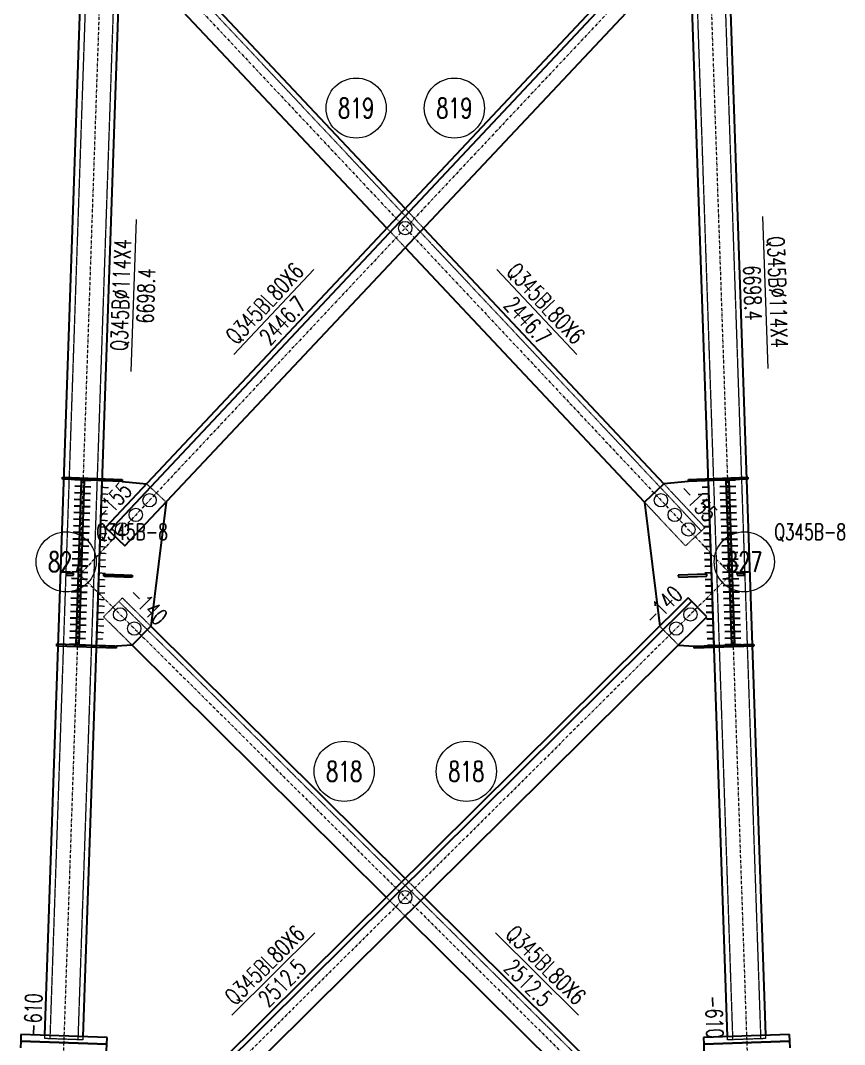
# Model space of a CAD drawing. Extents: x 4047 to 43290, y -150151 to -101862.
# Drawn here: x 39713 to 42181, y -115838 to -112772 of the extents above; entities that cross this region are included whole.
import ezdxf
from ezdxf.enums import TextEntityAlignment as Align

# ---------------------------------------------------------------- set-up
doc = ezdxf.new("R2010")
doc.units = 0
doc.header["$MEASUREMENT"] = 0
doc.linetypes.add('Dash', pattern=[2.75, 2, -0.75])
doc.linetypes.add('DashDot', pattern=[15.6, 9, -3, 0.6, -3])
doc.layers.get('0').update_dxf_attribs({"linetype": 'CONTINUOUS', "lineweight": 25})
doc.styles.get("Standard").update_dxf_attribs({"font": 'simplex.shx', "width": 0.7, "height": 3, "bigfont": 'gbhzfs.shx'})

# ---------------------------------------------------------------- blocks, each defined once
blk = doc.blocks.new('M20X45S')
at = {"color": 3, "linetype": 'Continuous', "lineweight": 13}
blk.add_circle((0, 0), 1, dxfattribs=at)

msp = doc.modelspace()

# ---------------------------------------------------------------- linework, layer by layer
at = {"color": 1, "linetype": 'Dash', "lineweight": 20}
for p, q in [((40030.27373, -109126.14413), (39800.69837, -115820.56366)), ((40114.22438, -109129.0231), (39884.64902, -115823.44263)), ((41616.56437, -109129.0231), (41846.13973, -115823.44263)), ((41700.51502, -109126.14413), (41930.09038, -115820.56366)), ((40076.55572, -112517.81056), (41752.43984, -114300.41385)), ((40865.39438, -113334.98289), (40920.29574, -113393.38034)), ((40865.39438, -113451.77778), (40810.49301, -113393.38034)), ((39957.06304, -114149.50656), (39977.05129, -114150.19203)), ((39957.06304, -114149.50656), (40016.92142, -114151.55932)), ((41773.72572, -114149.50656), (41713.86156, -114151.55952)), ((39956.38655, -114169.23298), (39976.3748, -114169.91844)), ((40090.71329, -114158.99515), (40148.99963, -114213.79206)), ((41640.07547, -114158.99515), (41763.36853, -114290.13943)), ((39955.03357, -114208.68581), (39975.02182, -114209.37127)), ((39955.71006, -114188.95939), (39975.69831, -114189.64486)), ((41705.08218, -114344.93634), (41581.78912, -114213.79206)), ((39954.35708, -114228.41222), (39974.34533, -114229.09769)), ((39953.00411, -114267.86505), (39972.99236, -114268.55052)), ((39953.68059, -114248.13864), (39973.66884, -114248.8241)), ((39951.65113, -114307.31788), (39971.63938, -114308.00335)), ((39952.32762, -114287.59147), (39972.31587, -114288.27693)), ((41763.36853, -114290.13943), (41705.08218, -114344.93634)), ((39950.97464, -114327.0443), (39970.96289, -114327.72976)), ((39949.62166, -114366.49713), (39969.60991, -114367.18259)), ((39950.29815, -114346.77071), (39970.2864, -114347.45618)), ((39948.94517, -114386.22354), (39968.93342, -114386.90901)), ((39947.5922, -114425.67637), (39967.58045, -114426.36184)), ((39948.26869, -114405.94996), (39968.25694, -114406.63542)), ((39962.31446, -114429.93231), (39962.10882, -114435.92879)), ((40047.35403, -114432.84862), (39962.31446, -114429.93231)), ((41768.4743, -114429.93231), (41683.43473, -114432.84862)), ((41768.67994, -114435.92879), (41768.4743, -114429.93231)), ((39946.91571, -114445.40278), (39966.90396, -114446.08825)), ((39962.10882, -114435.92879), (40047.14839, -114438.84509)), ((40047.14839, -114438.84509), (40047.35403, -114432.84862)), ((41683.43473, -114432.84862), (41683.64037, -114438.84509)), ((41683.64037, -114438.84509), (41768.67994, -114435.92879)), ((39945.56273, -114484.85561), (39965.55098, -114485.54108)), ((39946.23922, -114465.1292), (39966.22747, -114465.81467)), ((39944.88624, -114504.58203), (39964.87449, -114505.2675)), ((39961.65692, -114557.43874), (40017.97936, -114500.62517)), ((40007.4189, -114511.27771), (41791.69035, -116280.12472)), ((40017.97936, -114500.62517), (40103.19972, -114585.10883)), ((39943.53326, -114544.03486), (39963.52151, -114544.72033)), ((39944.20975, -114524.30844), (39964.198, -114524.99391)), ((39942.18029, -114583.48769), (39962.16854, -114584.17316)), ((39942.85678, -114563.76127), (39962.84503, -114564.44674)), ((40046.87728, -114641.92241), (39961.65692, -114557.43874)), ((39941.5038, -114603.2141), (39961.49205, -114603.89957)), ((41627.58903, -114585.10883), (41683.91148, -114641.92241)), ((39940.15082, -114642.66693), (39960.13907, -114643.3524)), ((40000.0092, -114644.71969), (39940.15082, -114642.66693)), ((39940.82731, -114622.94052), (39960.81556, -114623.62599)), ((41730.77377, -114644.71989), (41790.63793, -114642.66693)), ((40865.39438, -115340.71456), (40922.2101, -115397.03913)), ((40865.39438, -115453.36369), (40808.57866, -115397.03913)), ((39785.70719, -115820.04956), (39786.04992, -115810.05544)), ((39899.64021, -115823.95673), (39785.70719, -115820.04956)), ((39899.98294, -115813.9626), (39899.64021, -115823.95673)), ((41831.14855, -115823.95673), (41830.80581, -115813.9626)), ((41945.08157, -115820.04956), (41831.14855, -115823.95673)), ((41944.73884, -115810.05544), (41945.08157, -115820.04956))]:
    msp.add_line(p, q, dxfattribs=at)
at = {"color": 2, "linetype": 'DashDot', "lineweight": 15}
for p, q in [((40072.24906, -109127.58361), (39821.76693, -116431.64477)), ((41658.5397, -109127.58361), (41909.02183, -116431.64477)), ((41771.76693, -112429.29059), (39890.39438, -114430.46768)), ((39959.02183, -112429.29059), (41840.39438, -114430.46768)), ((41840.39438, -114430.46768), (39821.76693, -116431.64477)), ((39890.39438, -114430.46768), (41909.02183, -116431.64477))]:
    msp.add_line(p, q, dxfattribs=at)
at = {"color": 7, "linetype": 'Continuous', "lineweight": 30}
for p, q in [((41654.23304, -112517.81056), (39978.34892, -114300.41385)), ((39896.03188, -114147.41359), (39876.04365, -114146.72812)), ((39904.02718, -114147.68777), (39924.01541, -114148.37324)), ((41773.72572, -114149.50656), (41753.73747, -114150.19203)), ((41826.76158, -114147.68777), (41806.77334, -114148.37324)), ((41834.75687, -114147.41359), (41854.74511, -114146.72812)), ((39895.35539, -114167.14), (39875.36716, -114166.45453)), ((39903.35069, -114167.41419), (39923.33893, -114168.09966)), ((41774.40221, -114169.23298), (41754.41396, -114169.91844)), ((41827.43807, -114167.41419), (41807.44983, -114168.09966)), ((41835.43336, -114167.14), (41855.4216, -114166.45453)), ((39894.00242, -114206.59283), (39874.01418, -114205.90736)), ((39894.67891, -114186.86642), (39874.69067, -114186.18095)), ((39901.99771, -114206.86702), (39921.98595, -114207.55249)), ((39902.6742, -114187.1406), (39922.66244, -114187.82607)), ((41775.0787, -114188.95939), (41755.09045, -114189.64486)), ((41775.75518, -114208.68581), (41755.76693, -114209.37127)), ((41828.11456, -114187.1406), (41808.12632, -114187.82607)), ((41828.79105, -114206.86702), (41808.80281, -114207.55249)), ((41836.10985, -114186.86642), (41856.09809, -114186.18095)), ((41836.78634, -114206.59283), (41856.77458, -114205.90736)), ((39892.64944, -114246.04566), (39872.6612, -114245.36019)), ((39893.32593, -114226.31925), (39873.33769, -114225.63378)), ((39901.32122, -114226.59343), (39921.30946, -114227.2789)), ((41776.43167, -114228.41222), (41756.44342, -114229.09769)), ((41829.46753, -114226.59343), (41809.4793, -114227.2789)), ((41837.46283, -114226.31925), (41857.45106, -114225.63378)), ((41838.13932, -114246.04566), (41858.12755, -114245.36019)), ((39891.97295, -114265.77208), (39871.98472, -114265.08661)), ((39899.96825, -114266.04626), (39919.95648, -114266.73173)), ((39900.64473, -114246.31985), (39920.63297, -114247.00532)), ((41777.10816, -114248.13864), (41757.11991, -114248.8241)), ((41777.78465, -114267.86505), (41757.7964, -114268.55052)), ((41830.14402, -114246.31985), (41810.15579, -114247.00532)), ((41830.82051, -114266.04626), (41810.83227, -114266.73173)), ((41838.81581, -114265.77208), (41858.80404, -114265.08661)), ((39890.61997, -114305.22491), (39870.63174, -114304.53944)), ((39891.29646, -114285.49849), (39871.30823, -114284.81302)), ((39898.61527, -114305.49909), (39918.6035, -114306.18456)), ((39899.29176, -114285.77268), (39919.27999, -114286.45815)), ((41778.46114, -114287.59147), (41758.47289, -114288.27693)), ((41779.13763, -114307.31788), (41759.14938, -114308.00335)), ((41831.497, -114285.77268), (41811.50876, -114286.45815)), ((41832.17349, -114305.49909), (41812.18525, -114306.18456)), ((41839.49229, -114285.49849), (41859.48053, -114284.81302)), ((41840.16878, -114305.22491), (41860.15702, -114304.53944)), ((39889.94349, -114324.95132), (39869.95525, -114324.26585)), ((39897.93878, -114325.22551), (39917.92702, -114325.91098)), ((41779.81412, -114327.0443), (41759.82587, -114327.72976)), ((41832.84998, -114325.22551), (41812.86174, -114325.91098)), ((41840.84527, -114324.95132), (41860.83351, -114324.26585)), ((39888.59051, -114364.40415), (39868.60227, -114363.71868)), ((39889.267, -114344.67774), (39869.27876, -114343.99227)), ((39896.5858, -114364.67834), (39916.57404, -114365.36381)), ((39897.26229, -114344.95192), (39917.25053, -114345.63739)), ((41780.49061, -114346.77071), (41760.50236, -114347.45618)), ((41781.16709, -114366.49713), (41761.17884, -114367.18259)), ((41833.52647, -114344.95192), (41813.53823, -114345.63739)), ((41834.20295, -114364.67834), (41814.21472, -114365.36381)), ((41841.52176, -114344.67774), (41861.51, -114343.99227)), ((41842.19825, -114364.40415), (41862.18648, -114363.71868)), ((39887.91402, -114384.13057), (39867.92578, -114383.4451)), ((39895.90931, -114384.40475), (39915.89755, -114385.09022)), ((41781.84358, -114386.22354), (41761.85533, -114386.90901)), ((41834.87944, -114384.40475), (41814.89121, -114385.09022)), ((41842.87474, -114384.13057), (41862.86297, -114383.4451)), ((39886.56104, -114423.5834), (39866.57281, -114422.89793)), ((39887.23753, -114403.85698), (39867.24929, -114403.17151)), ((39894.55634, -114423.85758), (39914.54457, -114424.54305)), ((39895.23283, -114404.13117), (39915.22106, -114404.81663)), ((41782.52007, -114405.94996), (41762.53182, -114406.63542)), ((41783.19656, -114425.67637), (41763.20831, -114426.36184)), ((41835.55593, -114404.13117), (41815.5677, -114404.81663)), ((41836.23242, -114423.85758), (41816.24418, -114424.54305)), ((41843.55123, -114403.85698), (41863.53946, -114403.17151)), ((41844.22771, -114423.5834), (41864.21595, -114422.89793)), ((39885.88455, -114443.30981), (39865.89632, -114442.62434)), ((39893.87985, -114443.584), (39913.86808, -114444.26946)), ((41783.87305, -114445.40278), (41763.8848, -114446.08825)), ((41836.90891, -114443.584), (41816.92067, -114444.26946)), ((41844.9042, -114443.30981), (41864.89244, -114442.62434)), ((39884.53158, -114482.76264), (39864.54334, -114482.07717)), ((39885.20806, -114463.03623), (39865.21983, -114462.35076)), ((39892.52687, -114483.03683), (39912.51511, -114483.72229)), ((39893.20336, -114463.31041), (39913.1916, -114463.99588)), ((41784.54954, -114465.1292), (41764.56129, -114465.81467)), ((41785.22603, -114484.85561), (41765.23778, -114485.54108)), ((41837.5854, -114463.31041), (41817.59716, -114463.99588)), ((41838.26189, -114483.03683), (41818.27365, -114483.72229)), ((41845.58069, -114463.03623), (41865.56893, -114462.35076)), ((41846.25718, -114482.76264), (41866.24542, -114482.07717)), ((39883.1786, -114522.21547), (39863.19036, -114521.53)), ((39883.85509, -114502.48906), (39863.86685, -114501.80359)), ((39891.85038, -114502.76324), (39911.83862, -114503.44871)), ((41723.36986, -114511.27771), (39939.09841, -116280.12472)), ((41785.90251, -114504.58203), (41765.91426, -114505.2675)), ((41838.93837, -114502.76324), (41818.95014, -114503.44871)), ((41846.93367, -114502.48906), (41866.92191, -114501.80359)), ((41847.61016, -114522.21547), (41867.59839, -114521.53)), ((39882.50211, -114541.94188), (39862.51387, -114541.25642)), ((39890.4974, -114542.21607), (39910.48564, -114542.90154)), ((39891.17389, -114522.48966), (39911.16213, -114523.17512)), ((41786.579, -114524.30844), (41766.59075, -114524.99391)), ((41787.25549, -114544.03486), (41767.26724, -114544.72033)), ((41839.61486, -114522.48966), (41819.62663, -114523.17512)), ((41840.29135, -114542.21607), (41820.30312, -114542.90154)), ((41848.28665, -114541.94188), (41868.27488, -114541.25642)), ((39881.14913, -114581.39471), (39861.1609, -114580.70925)), ((39881.82562, -114561.6683), (39861.83739, -114560.98283)), ((39889.14443, -114581.6689), (39909.13266, -114582.35437)), ((39889.82092, -114561.94249), (39909.80915, -114562.62795)), ((41787.93198, -114563.76127), (41767.94373, -114564.44674)), ((41788.60847, -114583.48769), (41768.62022, -114584.17316)), ((41840.96784, -114561.94249), (41820.9796, -114562.62795)), ((41841.64433, -114581.6689), (41821.65609, -114582.35437)), ((41848.96314, -114561.6683), (41868.95137, -114560.98283)), ((41849.63962, -114581.39471), (41869.62786, -114580.70925)), ((39880.47264, -114601.12113), (39860.48441, -114600.43566)), ((39888.46794, -114601.39532), (39908.45617, -114602.08078)), ((41789.28496, -114603.2141), (41769.29671, -114603.89957)), ((41842.32082, -114601.39532), (41822.33258, -114602.08078)), ((41850.31611, -114601.12113), (41870.30435, -114600.43566)), ((39879.11967, -114640.57396), (39859.13143, -114639.88849)), ((39879.79616, -114620.84754), (39859.80792, -114620.16208)), ((39887.11496, -114640.84815), (39907.1032, -114641.53361)), ((39887.79145, -114621.12173), (39907.77969, -114621.8072)), ((41789.96145, -114622.94052), (41769.9732, -114623.62599)), ((41790.63793, -114642.66693), (41770.64969, -114643.3524)), ((41842.99731, -114621.12173), (41823.00907, -114621.8072)), ((41843.6738, -114640.84815), (41823.68556, -114641.53361)), ((41850.9926, -114620.84754), (41870.98084, -114620.16208)), ((41851.66909, -114640.57396), (41871.65733, -114639.88849))]:
    msp.add_line(p, q, dxfattribs=at)
at = {"color": 7, "linetype": 'Continuous', "lineweight": 13}
for p, q in [((40058.91846, -113367.68771), (40043.32407, -113822.4204)), ((41935.71519, -113358.63954), (41951.30959, -113813.37222)), ((40591.27307, -113517.06484), (40351.53657, -113772.0676)), ((41139.51569, -113517.06484), (41379.25219, -113772.0676)), ((40594.77251, -115503.38844), (40346.21311, -115749.79912)), ((41136.01625, -115503.38844), (41384.57565, -115749.79912))]:
    msp.add_line(p, q, dxfattribs=at)
at = {"color": 7, "linetype": 'Continuous', "lineweight": 30}
for points in [[(39786.04992, -115810.05544), (40015.28255, -109125.63003)], [(41715.50621, -109125.63003), (41944.73884, -115810.05544)], [(40129.21557, -109129.5372), (39899.98294, -115813.9626)], [(41830.80581, -115813.9626), (41601.57319, -109129.5372)], [(41643.30435, -112507.53614), (39967.42023, -114290.13943)], [(40025.70657, -114344.93634), (41701.59069, -112562.33305)], [(40210.77747, -112638.68042), (40865.39438, -113334.98289)], [(40810.49301, -113393.38034), (40152.49112, -112693.47733)], [(40920.29574, -113393.38034), (41640.07547, -114158.99515)], [(41581.78912, -114213.79206), (40865.39438, -113451.77778)], [(39838.49745, -114145.44053), (39838.70309, -114139.44405)], [(40016.92142, -114151.55932), (39838.49745, -114145.44053)], [(39838.70309, -114139.44405), (40017.12706, -114145.56284)], [(39879.11967, -114640.57396), (39896.03188, -114147.41359)], [(39904.02718, -114147.68777), (39887.11496, -114640.84815)], [(39896.03188, -114147.41359), (39904.02718, -114147.68777)], [(39940.15082, -114642.66693), (39957.06304, -114149.50656)], [(40017.12706, -114145.56284), (40016.92142, -114151.55932)], [(40016.92142, -114151.55932), (40017.02779, -114151.56296)], [(40017.02779, -114151.56296), (40090.71329, -114158.99515)], [(41713.76097, -114151.56296), (41640.07547, -114158.99515)], [(41713.65592, -114145.56304), (41891.96874, -114139.44806)], [(41713.86156, -114151.55952), (41713.65592, -114145.56304)], [(41713.86156, -114151.55952), (41713.76097, -114151.56296)], [(41892.17438, -114145.44454), (41713.86156, -114151.55952)], [(41790.63793, -114642.66693), (41773.72572, -114149.50656)], [(41826.76158, -114147.68777), (41834.75687, -114147.41359)], [(41843.6738, -114640.84815), (41826.76158, -114147.68777)], [(41834.75687, -114147.41359), (41851.66909, -114640.57396)], [(41891.96874, -114139.44806), (41892.17438, -114145.44454)], [(41640.07547, -114158.99515), (41581.78912, -114213.79206)], [(40148.99963, -114213.79206), (40103.19972, -114585.10883)], [(41581.78912, -114213.79206), (41627.58903, -114585.10883)], [(39967.42023, -114290.13943), (40025.70657, -114344.93634)], [(39850.16845, -114426.08643), (39849.96281, -114432.0829)], [(39871.75048, -114426.82655), (39850.16845, -114426.08643)], [(39871.54484, -114432.82303), (39871.75048, -114426.82655)], [(39962.10882, -114435.92879), (39962.31446, -114429.93231)], [(39962.31446, -114429.93231), (40047.35403, -114432.84862)], [(41768.4743, -114429.93231), (41683.43473, -114432.84862)], [(41768.67994, -114435.92879), (41768.4743, -114429.93231)], [(41880.62031, -114426.08643), (41859.03827, -114426.82655)], [(41859.03827, -114426.82655), (41859.24391, -114432.82303)], [(41880.82595, -114432.0829), (41880.62031, -114426.08643)], [(39849.96281, -114432.0829), (39871.54484, -114432.82303)], [(40047.14839, -114438.84509), (39962.10882, -114435.92879)], [(40047.35403, -114432.84862), (40047.14839, -114438.84509)], [(41683.43473, -114432.84862), (41683.64037, -114438.84509)], [(41683.64037, -114438.84509), (41768.67994, -114435.92879)], [(41859.24391, -114432.82303), (41880.82595, -114432.0829)], [(41712.8094, -114500.62517), (39928.53795, -116269.47218)], [(41769.13184, -114557.43874), (41712.8094, -114500.62517)], [(39984.86039, -116326.28575), (41769.13184, -114557.43874)], [(40103.19972, -114585.10883), (40046.87728, -114641.92241)], [(40103.19972, -114585.10883), (40865.39438, -115340.71456)], [(39821.37959, -114644.59737), (39821.58523, -114638.6009)], [(39999.80356, -114650.71616), (39821.37959, -114644.59737)], [(39821.58523, -114638.6009), (40000.0092, -114644.71969)], [(39887.11496, -114640.84815), (39879.11967, -114640.57396)], [(40000.0092, -114644.71969), (39999.80356, -114650.71616)], [(40000.11557, -114644.72334), (40000.0092, -114644.71969)], [(40046.87728, -114641.92241), (40000.11557, -114644.72334)], [(40808.57866, -115397.03913), (40046.87728, -114641.92241)], [(41683.91148, -114641.92241), (41730.67319, -114644.72334)], [(41730.67319, -114644.72334), (41730.77377, -114644.71989)], [(41730.77377, -114644.71989), (41909.08659, -114638.60491)], [(41730.97941, -114650.71636), (41730.77377, -114644.71989)], [(41909.29224, -114644.60138), (41730.97941, -114650.71636)], [(41851.66909, -114640.57396), (41843.6738, -114640.84815)], [(41909.08659, -114638.60491), (41909.29224, -114644.60138)], [(40922.2101, -115397.03913), (41717.03044, -116184.98851)], [(41660.708, -116241.80209), (40865.39438, -115453.36369)], [(39714.09222, -115807.58775), (39713.40675, -115827.576)], [(39971.94064, -115816.43029), (39714.09222, -115807.58775)], [(42016.69654, -115807.58775), (41758.84811, -115816.43029)], [(42017.382, -115827.576), (42016.69654, -115807.58775)], [(39713.40675, -115827.576), (39712.72128, -115847.56425)], [(39971.25518, -115836.41854), (39713.40675, -115827.576)], [(39713.40675, -115827.576), (39971.25518, -115836.41854)], [(39970.56971, -115856.40679), (39971.25518, -115836.41854)], [(39971.25518, -115836.41854), (39971.94064, -115816.43029)], [(41758.84811, -115816.43029), (41759.53358, -115836.41854)], [(42017.382, -115827.576), (41759.53358, -115836.41854)], [(41759.53358, -115836.41854), (42017.382, -115827.576)], [(41759.53358, -115836.41854), (41760.21905, -115856.40679)], [(42018.06747, -115847.56425), (42017.382, -115827.576)]]:
    msp.add_lwpolyline(points, dxfattribs=at)
at = {"color": 7, "linetype": 'Continuous', "lineweight": 13}
for centre in [(40718.2418, -113033.92605), (41012.54695, -113033.92605), (39849.66509, -114392.69368), (41881.12366, -114392.69368), (40682.43553, -115019.93403), (41048.35323, -115019.93403)]:
    msp.add_circle(centre, 90, dxfattribs=at)

# ---------------------------------------------------------------- block references
at = {"color": 3, "linetype": 'Continuous', "lineweight": 13, "xscale": 20, "yscale": 20, "zscale": 20}
for p in [(40865.39438, -113393.38034), (40099.30762, -114208.25099), (41631.48114, -114208.25099), (40058.20993, -114251.96575), (41672.57883, -114251.96575), (40017.11224, -114295.68051), (41713.67651, -114295.68051), (40011.12323, -114550.15287), (41719.66553, -114550.15287), (40053.73341, -114592.3947), (41677.05535, -114592.3947), (40865.39438, -115397.03913)]:
    msp.add_blockref('M20X45S', p, dxfattribs=at)

# ---------------------------------------------------------------- texts
at = {"color": 7, "linetype": 'Continuous', "lineweight": 13, "width": 0.7}
for s, p in [('819', (40718.2418, -113033.92605)), ('819', (41012.54695, -113033.92605)), ('827', (39849.66509, -114392.69368)), ('827', (41881.12366, -114392.69368)), ('818', (40682.43553, -115019.93403)), ('818', (41048.35323, -115019.93403))]:
    msp.add_text(s, height=60, dxfattribs=at).set_placement(p, align=Align.MIDDLE_CENTER)
for s, rotation, p in [('Q345B%%C114X4', 88.03589448, (40013.6433, -113593.7688)), ('Q345B%%C114X4', 271.96410552, (41980.99036, -113584.72063)), ('Q345BL80X6', 46.76742541, (40444.08309, -113618.88017)), ('Q345BL80X6', 313.23257459, (41286.70566, -113618.88017)), ('6698.4', 88.03589448, (40088.59924, -113596.33931)), ('6698.4', 271.96410552, (41906.03442, -113587.29113)), ('2446.7', 46.76742541, (40498.72654, -113670.25228)), ('2446.7', 313.23257459, (41232.06221, -113670.25228)), ('-155', 46.76742541, (39988.0458, -114213.45282)), ('-155', 313.23257459, (41742.74295, -114213.45282)), ('-140', 315.24872503, (40094.09238, -114523.27594)), ('-140', 44.75127497, (41636.69637, -114523.27594)), ('Q345BL80X6', 44.75127497, (40444.09167, -115599.96241)), ('Q345BL80X6', 315.24872503, (41286.69709, -115599.96241)), ('2512.5', 44.75127497, (40496.89396, -115653.22514)), ('2512.5', 315.24872503, (41233.8948, -115653.22514)), ('-610', 88.03589448, (39750.62836, -115748.80543)), ('-610', 271.96410552, (41791.27144, -115755.2831))]:
    msp.add_text(s, height=50, rotation=rotation, dxfattribs=at).set_placement(p, align=Align.MIDDLE_CENTER)
for p in [(39939.66509, -114302.69368), (41971.12366, -114302.69368)]:
    msp.add_text('Q345B-8', height=48, dxfattribs=at).set_placement(p, align=Align.MIDDLE_LEFT)

doc.saveas('drawing.dxf')
